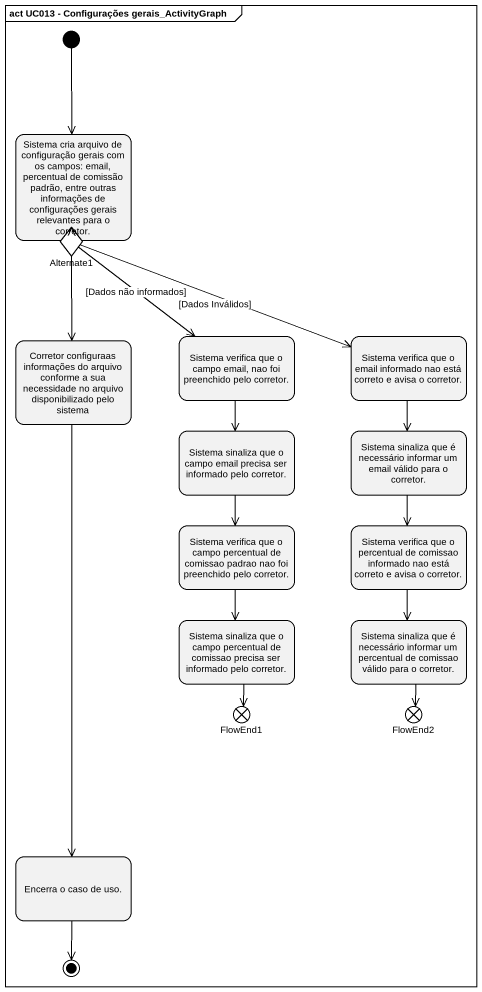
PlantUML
@startuml
mainframe act UC013 - Configurações gerais_ActivityGraph
hide empty description
state "Sistema cria arquivo de configuração gerais com os campos: email, percentual de comissão padrão, entre outras informações de configurações gerais relevantes para o corretor." as Sistema_cria_arquivo_de
state Alternate1 <<choice>>
state "Corretor configuraas informações do arquivo conforme a sua necessidade no arquivo disponibilizado pelo sistema" as Corretor_configuraas
state "Sistema verifica que o campo email, nao foi preenchido pelo corretor." as Sistema_verifica_que_o
state "Sistema verifica que o email informado nao está correto e avisa o corretor." as Sistema_verifica_que_o_2
state "Sistema sinaliza que o campo email precisa ser informado pelo corretor." as Sistema_sinaliza_que_o
state "Sistema sinaliza que é necessário informar um email válido para o corretor." as Sistema_sinaliza_que_é
state "Sistema verifica que o campo percentual de comissao padrao nao foi preenchido pelo corretor." as Sistema_verifica_que_o_3
state "Sistema verifica que o percentual de comissao informado nao está correto e avisa o corretor." as Sistema_verifica_que_o_4
state "Sistema sinaliza que o campo percentual de comissao precisa ser informado pelo corretor." as Sistema_sinaliza_que_o_2
state "Sistema sinaliza que é necessário informar um percentual de comissao válido para o corretor." as Sistema_sinaliza_que_é_2
state FlowEnd1 <<end>>
state FlowEnd2 <<end>>
state "Encerra o caso de uso." as Encerra_o_caso_de_uso
[*] --> Sistema_cria_arquivo_de
Sistema_cria_arquivo_de --> Alternate1
Alternate1 --> Corretor_configuraas
Alternate1 --> Sistema_verifica_que_o : [Dados não informados]
Alternate1 -right-> Sistema_verifica_que_o_2 : [Dados Inválidos]
Corretor_configuraas --> Encerra_o_caso_de_uso
Sistema_verifica_que_o --> Sistema_sinaliza_que_o
Sistema_verifica_que_o_2 --> Sistema_sinaliza_que_é
Sistema_sinaliza_que_o --> Sistema_verifica_que_o_3
Sistema_sinaliza_que_é --> Sistema_verifica_que_o_4
Sistema_verifica_que_o_3 --> Sistema_sinaliza_que_o_2
Sistema_verifica_que_o_4 --> Sistema_sinaliza_que_é_2
Sistema_sinaliza_que_o_2 --> FlowEnd1
Sistema_sinaliza_que_é_2 --> FlowEnd2
Encerra_o_caso_de_uso --> [*]
@enduml
